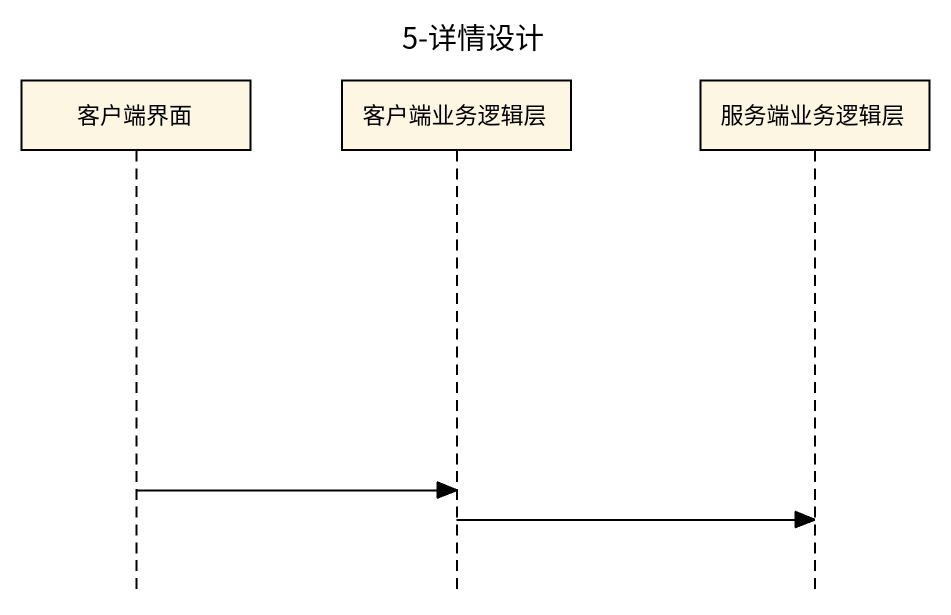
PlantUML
@startuml
title 5-详情设计
hide footbox
participant 客户端界面
participant 客户端业务逻辑层
participant 服务端业务逻辑层

客户端界面 -> 客户端业务逻辑层
客户端业务逻辑层 -> 服务端业务逻辑层
@enduml
